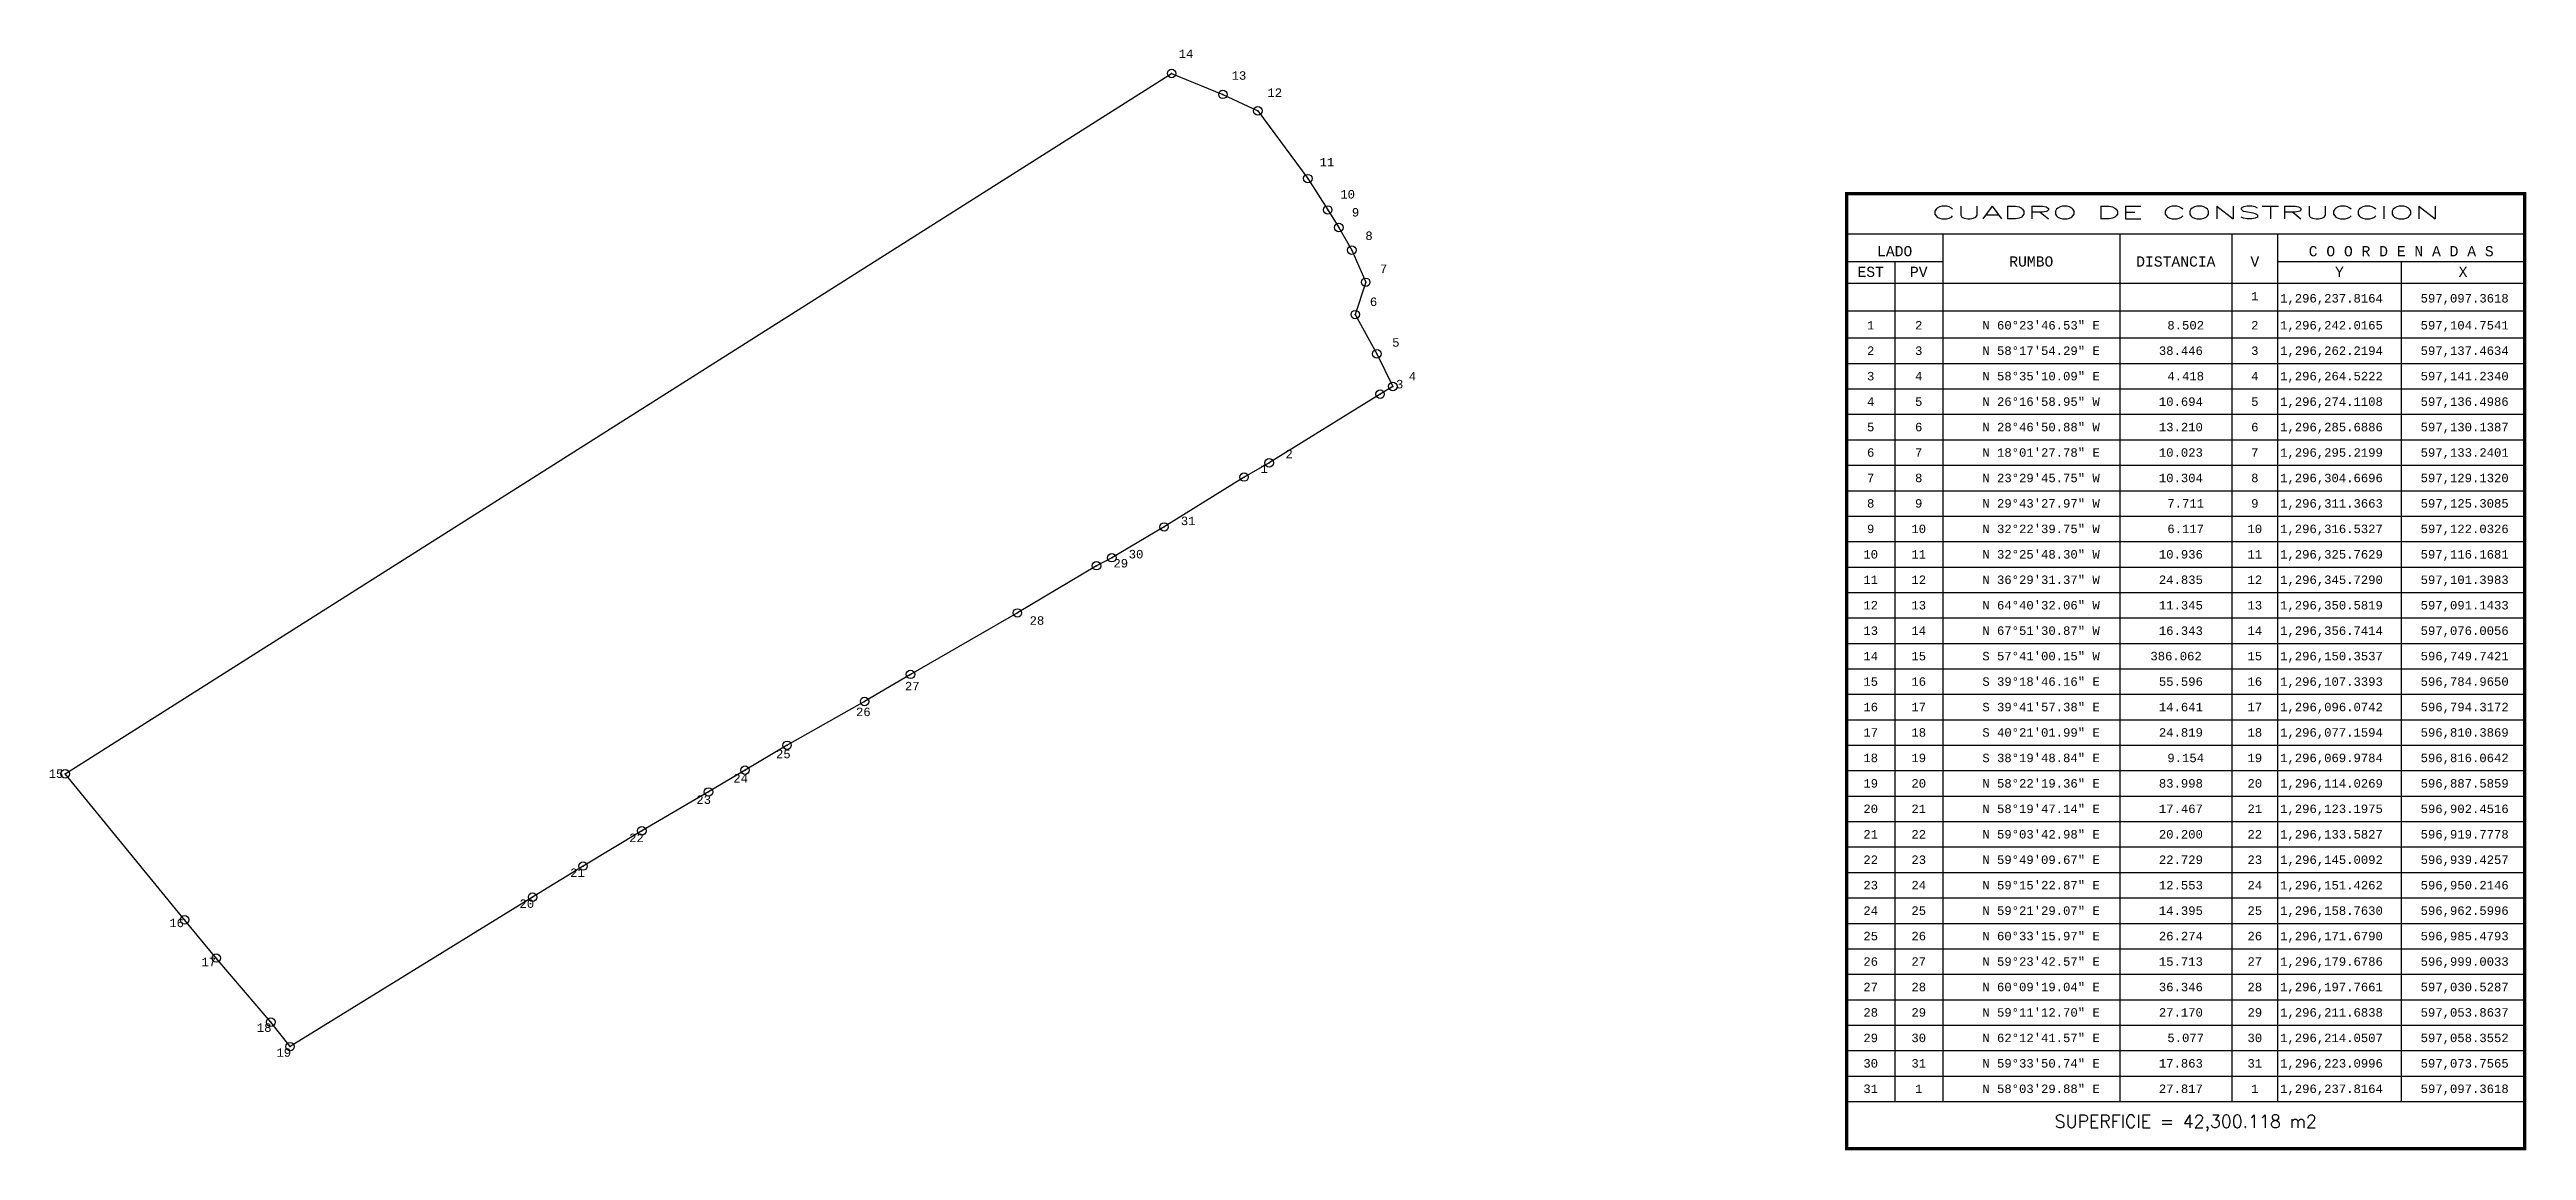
# Model space of a CAD drawing. Header units: millimetres. Extents: x 596745 to 597475, y 1296039 to 1296364.
import ezdxf
from ezdxf.enums import TextEntityAlignment as Align

# ---------------------------------------------------------------- set-up
doc = ezdxf.new("R2010")
doc.units = ezdxf.units.MM
doc.header["$PDMODE"] = 32
doc.header["$PDSIZE"] = 2.5
for name, color, linetype in [('CVL_CUADCON', 1, 'Continuous'), ('CVL_CUADCON_LIN', 8, 'Continuous'), ('CVL_CUADCON_TIT', 1, 'Continuous'), ('CVL_CUADCON_TX', 2, 'Continuous'), ('CVL_PUNTO', 2, 'Continuous'), ('CVL_PUNTO_NUM', 2, 'Continuous')]:
    doc.layers.add(name, color=color, linetype=linetype)
doc.styles.add('HUECA1', font='hueca1.shx')
doc.styles.add('MONOTXT4', font='monotxt4.shx')

msp = doc.modelspace()

# ---------------------------------------------------------------- linework, layer by layer
at = {"color": 7, "true_color": 0xffffff, "elevation": 141.72}
msp.add_lwpolyline([(596749.74, 1296150.35), (597076.01, 1296356.74), (597076.01, 1296356.74), (597091.14, 1296350.58), (597101.4, 1296345.73), (597116.17, 1296325.76), (597122.03, 1296316.53), (597125.31, 1296311.37), (597129.13, 1296304.67), (597133.24, 1296295.22), (597130.14, 1296285.69), (597136.5, 1296274.11), (597141.23, 1296264.52), (597137.46, 1296262.22), (597104.75, 1296242.02), (597097.36, 1296237.82), (597073.76, 1296223.1), (597058.36, 1296214.05), (597053.86, 1296211.68), (597030.53, 1296197.77), (596999, 1296179.68), (596985.48, 1296171.68), (596962.6, 1296158.76), (596950.21, 1296151.43), (596939.43, 1296145.01), (596919.78, 1296133.58), (596902.45, 1296123.2), (596887.59, 1296114.03), (596816.06, 1296069.98), (596810.39, 1296077.16), (596794.32, 1296096.07), (596784.97, 1296107.34), (596749.74, 1296150.35)], dxfattribs=at)
at = {"layer": 'CVL_CUADCON', "color": 1, "linetype": 'Continuous', "const_width": 1, "flags": 128}
msp.add_lwpolyline([(597275.04, 1296321.3), (597474.97, 1296321.3), (597474.97, 1296039.88), (597275.04, 1296039.88)], close=True, dxfattribs=at)
at = {"layer": 'CVL_CUADCON', "color": 1, "linetype": 'Continuous', "const_width": 0.375, "flags": 128}
for points in [[(597275.04, 1296309.43), (597474.97, 1296309.43)], [(597275.04, 1296294.88), (597474.97, 1296294.88)], [(597275.04, 1296053.8), (597474.97, 1296053.8)]]:
    msp.add_lwpolyline(points, dxfattribs=at)
at = {"layer": 'CVL_CUADCON_LIN', "color": 8, "linetype": 'Continuous'}
for p, q in [((597303.36, 1296309.43), (597303.36, 1296053.8)), ((597355.54, 1296309.43), (597355.54, 1296053.8)), ((597388.65, 1296309.43), (597388.65, 1296053.8)), ((597402.11, 1296309.43), (597402.11, 1296053.8)), ((597275.04, 1296301.36), (597303.36, 1296301.36)), ((597289.19, 1296301.36), (597289.19, 1296053.8)), ((597402.11, 1296301.36), (597474.97, 1296301.36)), ((597438.54, 1296301.36), (597438.54, 1296053.8)), ((597275.04, 1296286.75), (597474.97, 1296286.75)), ((597275.04, 1296278.8), (597474.97, 1296278.8)), ((597275.04, 1296271.3), (597474.97, 1296271.3)), ((597275.04, 1296263.8), (597474.97, 1296263.8)), ((597275.04, 1296256.3), (597474.97, 1296256.3)), ((597275.04, 1296248.8), (597474.97, 1296248.8)), ((597275.04, 1296241.3), (597474.97, 1296241.3)), ((597275.04, 1296233.8), (597474.97, 1296233.8)), ((597275.04, 1296226.3), (597474.97, 1296226.3)), ((597275.04, 1296218.8), (597474.97, 1296218.8)), ((597275.04, 1296211.3), (597474.97, 1296211.3)), ((597275.04, 1296203.8), (597474.97, 1296203.8)), ((597275.04, 1296196.3), (597474.97, 1296196.3)), ((597275.04, 1296188.8), (597474.97, 1296188.8)), ((597275.04, 1296181.3), (597474.97, 1296181.3)), ((597275.04, 1296173.8), (597474.97, 1296173.8)), ((597275.04, 1296166.3), (597474.97, 1296166.3)), ((597275.04, 1296158.8), (597474.97, 1296158.8)), ((597275.04, 1296151.3), (597474.97, 1296151.3)), ((597275.04, 1296143.8), (597474.97, 1296143.8)), ((597275.04, 1296136.3), (597474.97, 1296136.3)), ((597275.04, 1296128.8), (597474.97, 1296128.8)), ((597275.04, 1296121.3), (597474.97, 1296121.3)), ((597275.04, 1296113.8), (597474.97, 1296113.8)), ((597275.04, 1296106.3), (597474.97, 1296106.3)), ((597275.04, 1296098.8), (597474.97, 1296098.8)), ((597275.04, 1296091.3), (597474.97, 1296091.3)), ((597275.04, 1296083.8), (597474.97, 1296083.8)), ((597275.04, 1296076.3), (597474.97, 1296076.3)), ((597275.04, 1296068.8), (597474.97, 1296068.8)), ((597275.04, 1296061.3), (597474.97, 1296061.3)), ((597275.04, 1296053.8), (597474.97, 1296053.8))]:
    msp.add_line(p, q, dxfattribs=at)
at = {"layer": 'CVL_PUNTO', "color": 2}
for p in [(597076.01, 1296356.74), (597091.14, 1296350.58), (597101.4, 1296345.73), (597116.17, 1296325.76), (597122.03, 1296316.53), (597125.31, 1296311.37), (597129.13, 1296304.67), (597133.24, 1296295.22), (597130.14, 1296285.69), (597136.5, 1296274.11), (597137.46, 1296262.22), (597141.23, 1296264.52), (597097.36, 1296237.82), (597104.75, 1296242.02), (597073.76, 1296223.1), (597053.86, 1296211.68), (597058.36, 1296214.05), (597030.53, 1296197.77), (596999, 1296179.68), (596985.48, 1296171.68), (596962.6, 1296158.76), (596749.74, 1296150.35), (596950.21, 1296151.43), (596939.43, 1296145.01), (596919.78, 1296133.58), (596902.45, 1296123.2), (596887.59, 1296114.03), (596784.97, 1296107.34), (596794.32, 1296096.07), (596810.39, 1296077.16), (596816.06, 1296069.98)]:
    msp.add_point(p, dxfattribs=at)

# ---------------------------------------------------------------- texts
at = {"layer": 'CVL_CUADCON_TIT', "color": 1, "style": 'HUECA1', "width": 1.758658}
msp.add_text('CUADRO DE CONSTRUCCION', height=3.75, dxfattribs=at).set_placement((597300.04, 1296313.88), (597449.97, 1296313.88), align=Align.FIT)
at = {"layer": 'CVL_CUADCON_TIT', "color": 1, "style": 'MONOTXT4'}
for s, p in [('LADO', (597289.19, 1296302.88)), ('C O O R D E N A D A S', (597438.54, 1296302.88)), ('EST', (597282.12, 1296296.79)), ('PV', (597296.29, 1296296.79)), ('Y', (597420.34, 1296296.79)), ('X', (597456.77, 1296296.79))]:
    msp.add_text(s, height=3, dxfattribs=at).set_placement(p, align=Align.CENTER)
at = {"layer": 'CVL_CUADCON_TIT', "color": 1}
for s, height, style, p in [('RUMBO', 3, 'MONOTXT4', (597329.47, 1296301.35)), ('DISTANCIA', 3, 'MONOTXT4', (597372.09, 1296301.35)), ('V', 3, 'MONOTXT4', (597395.39, 1296301.35)), ('SUPERFICIE = 42,300.118 m2', 3.75, 'HUECA1', (597375.01, 1296047.38))]:
    msp.add_text(s, height=height, dxfattribs=dict(at, style=style)).set_placement(p, align=Align.MIDDLE)
at = {"layer": 'CVL_CUADCON_TX', "color": 2, "style": 'MONOTXT4'}
for s, p in [('1', (597395.38, 1296289.87)), ('1', (597282.12, 1296281.3)), ('2', (597296.28, 1296281.3)), ('2', (597395.38, 1296281.3)), ('2', (597282.12, 1296273.8)), ('3', (597296.28, 1296273.8)), ('3', (597395.38, 1296273.8)), ('3', (597282.12, 1296266.3)), ('4', (597296.28, 1296266.3)), ('4', (597395.38, 1296266.3)), ('4', (597282.12, 1296258.8)), ('5', (597296.28, 1296258.8)), ('5', (597395.38, 1296258.8)), ('5', (597282.12, 1296251.3)), ('6', (597296.28, 1296251.3)), ('6', (597395.38, 1296251.3)), ('6', (597282.12, 1296243.8)), ('7', (597296.28, 1296243.8)), ('7', (597395.38, 1296243.8)), ('7', (597282.12, 1296236.3)), ('8', (597296.28, 1296236.3)), ('8', (597395.38, 1296236.3)), ('8', (597282.12, 1296228.8)), ('9', (597296.28, 1296228.8)), ('9', (597395.38, 1296228.8)), ('9', (597282.12, 1296221.3)), ('10', (597296.28, 1296221.3)), ('10', (597395.38, 1296221.3)), ('10', (597282.12, 1296213.8)), ('11', (597296.28, 1296213.8)), ('11', (597395.38, 1296213.8)), ('11', (597282.12, 1296206.3)), ('12', (597296.28, 1296206.3)), ('12', (597395.38, 1296206.3)), ('12', (597282.12, 1296198.8)), ('13', (597296.28, 1296198.8)), ('13', (597395.38, 1296198.8)), ('13', (597282.12, 1296191.3)), ('14', (597296.28, 1296191.3)), ('14', (597395.38, 1296191.3)), ('14', (597282.12, 1296183.8)), ('15', (597296.28, 1296183.8)), ('15', (597395.38, 1296183.8)), ('15', (597282.12, 1296176.3)), ('16', (597296.28, 1296176.3)), ('16', (597395.38, 1296176.3)), ('16', (597282.12, 1296168.8)), ('17', (597296.28, 1296168.8)), ('17', (597395.38, 1296168.8)), ('17', (597282.12, 1296161.3)), ('18', (597296.28, 1296161.3)), ('18', (597395.38, 1296161.3)), ('18', (597282.12, 1296153.8)), ('19', (597296.28, 1296153.8)), ('19', (597395.38, 1296153.8)), ('19', (597282.12, 1296146.3)), ('20', (597296.28, 1296146.3)), ('20', (597395.38, 1296146.3)), ('20', (597282.12, 1296138.8)), ('21', (597296.28, 1296138.8)), ('21', (597395.38, 1296138.8)), ('21', (597282.12, 1296131.3)), ('22', (597296.28, 1296131.3)), ('22', (597395.38, 1296131.3)), ('22', (597282.12, 1296123.8)), ('23', (597296.28, 1296123.8)), ('23', (597395.38, 1296123.8)), ('23', (597282.12, 1296116.3)), ('24', (597296.28, 1296116.3)), ('24', (597395.38, 1296116.3)), ('24', (597282.12, 1296108.8)), ('25', (597296.28, 1296108.8)), ('25', (597395.38, 1296108.8)), ('25', (597282.12, 1296101.3)), ('26', (597296.28, 1296101.3)), ('26', (597395.38, 1296101.3)), ('26', (597282.12, 1296093.8)), ('27', (597296.28, 1296093.8)), ('27', (597395.38, 1296093.8)), ('27', (597282.12, 1296086.3)), ('28', (597296.28, 1296086.3)), ('28', (597395.38, 1296086.3)), ('28', (597282.12, 1296078.8)), ('29', (597296.28, 1296078.8)), ('29', (597395.38, 1296078.8)), ('29', (597282.12, 1296071.3)), ('30', (597296.28, 1296071.3)), ('30', (597395.38, 1296071.3)), ('30', (597282.12, 1296063.8)), ('31', (597296.28, 1296063.8)), ('31', (597395.38, 1296063.8)), ('31', (597282.12, 1296056.3)), ('1', (597296.28, 1296056.3)), ('1', (597395.38, 1296056.3))]:
    msp.add_text(s, height=2.5, dxfattribs=at).set_placement(p, align=Align.CENTER)
for s, p in [('1,296,237.8164', (597402.84, 1296289.25)), ('597,097.3618', (597444.27, 1296289.25)), ('N 60%%d23\'46.53" E', (597315.04, 1296281.3)), ('8.502', (597369.59, 1296281.3)), ('1,296,242.0165', (597402.84, 1296281.3)), ('597,104.7541', (597444.27, 1296281.3)), ('N 58%%d17\'54.29" E', (597315.04, 1296273.8)), ('38.446', (597367.09, 1296273.8)), ('1,296,262.2194', (597402.84, 1296273.8)), ('597,137.4634', (597444.27, 1296273.8)), ('N 58%%d35\'10.09" E', (597315.04, 1296266.3)), ('4.418', (597369.59, 1296266.3)), ('1,296,264.5222', (597402.84, 1296266.3)), ('597,141.2340', (597444.27, 1296266.3)), ('N 26%%d16\'58.95" W', (597315.04, 1296258.8)), ('10.694', (597367.09, 1296258.8)), ('1,296,274.1108', (597402.84, 1296258.8)), ('597,136.4986', (597444.27, 1296258.8)), ('N 28%%d46\'50.88" W', (597315.04, 1296251.3)), ('13.210', (597367.09, 1296251.3)), ('1,296,285.6886', (597402.84, 1296251.3)), ('597,130.1387', (597444.27, 1296251.3)), ('N 18%%d01\'27.78" E', (597315.04, 1296243.8)), ('10.023', (597367.09, 1296243.8)), ('1,296,295.2199', (597402.84, 1296243.8)), ('597,133.2401', (597444.27, 1296243.8)), ('N 23%%d29\'45.75" W', (597315.04, 1296236.3)), ('10.304', (597367.09, 1296236.3)), ('1,296,304.6696', (597402.84, 1296236.3)), ('597,129.1320', (597444.27, 1296236.3)), ('N 29%%d43\'27.97" W', (597315.04, 1296228.8)), ('7.711', (597369.59, 1296228.8)), ('1,296,311.3663', (597402.84, 1296228.8)), ('597,125.3085', (597444.27, 1296228.8)), ('N 32%%d22\'39.75" W', (597315.04, 1296221.3)), ('6.117', (597369.59, 1296221.3)), ('1,296,316.5327', (597402.84, 1296221.3)), ('597,122.0326', (597444.27, 1296221.3)), ('N 32%%d25\'48.30" W', (597315.04, 1296213.8)), ('10.936', (597367.09, 1296213.8)), ('1,296,325.7629', (597402.84, 1296213.8)), ('597,116.1681', (597444.27, 1296213.8)), ('N 36%%d29\'31.37" W', (597315.04, 1296206.3)), ('24.835', (597367.09, 1296206.3)), ('1,296,345.7290', (597402.84, 1296206.3)), ('597,101.3983', (597444.27, 1296206.3)), ('N 64%%d40\'32.06" W', (597315.04, 1296198.8)), ('11.345', (597367.09, 1296198.8)), ('1,296,350.5819', (597402.84, 1296198.8)), ('597,091.1433', (597444.27, 1296198.8)), ('N 67%%d51\'30.87" W', (597315.04, 1296191.3)), ('16.343', (597367.09, 1296191.3)), ('1,296,356.7414', (597402.84, 1296191.3)), ('597,076.0056', (597444.27, 1296191.3)), ('S 57%%d41\'00.15" W', (597315.04, 1296183.8)), ('386.062', (597364.59, 1296183.8)), ('1,296,150.3537', (597402.84, 1296183.8)), ('596,749.7421', (597444.27, 1296183.8)), ('S 39%%d18\'46.16" E', (597315.04, 1296176.3)), ('55.596', (597367.09, 1296176.3)), ('1,296,107.3393', (597402.84, 1296176.3)), ('596,784.9650', (597444.27, 1296176.3)), ('S 39%%d41\'57.38" E', (597315.04, 1296168.8)), ('14.641', (597367.09, 1296168.8)), ('1,296,096.0742', (597402.84, 1296168.8)), ('596,794.3172', (597444.27, 1296168.8)), ('S 40%%d21\'01.99" E', (597315.04, 1296161.3)), ('24.819', (597367.09, 1296161.3)), ('1,296,077.1594', (597402.84, 1296161.3)), ('596,810.3869', (597444.27, 1296161.3)), ('S 38%%d19\'48.84" E', (597315.04, 1296153.8)), ('9.154', (597369.59, 1296153.8)), ('1,296,069.9784', (597402.84, 1296153.8)), ('596,816.0642', (597444.27, 1296153.8)), ('N 58%%d22\'19.36" E', (597315.04, 1296146.3)), ('83.998', (597367.09, 1296146.3)), ('1,296,114.0269', (597402.84, 1296146.3)), ('596,887.5859', (597444.27, 1296146.3)), ('N 58%%d19\'47.14" E', (597315.04, 1296138.8)), ('17.467', (597367.09, 1296138.8)), ('1,296,123.1975', (597402.84, 1296138.8)), ('596,902.4516', (597444.27, 1296138.8)), ('N 59%%d03\'42.98" E', (597315.04, 1296131.3)), ('20.200', (597367.09, 1296131.3)), ('1,296,133.5827', (597402.84, 1296131.3)), ('596,919.7778', (597444.27, 1296131.3)), ('N 59%%d49\'09.67" E', (597315.04, 1296123.8)), ('22.729', (597367.09, 1296123.8)), ('1,296,145.0092', (597402.84, 1296123.8)), ('596,939.4257', (597444.27, 1296123.8)), ('N 59%%d15\'22.87" E', (597315.04, 1296116.3)), ('12.553', (597367.09, 1296116.3)), ('1,296,151.4262', (597402.84, 1296116.3)), ('596,950.2146', (597444.27, 1296116.3)), ('N 59%%d21\'29.07" E', (597315.04, 1296108.8)), ('14.395', (597367.09, 1296108.8)), ('1,296,158.7630', (597402.84, 1296108.8)), ('596,962.5996', (597444.27, 1296108.8)), ('N 60%%d33\'15.97" E', (597315.04, 1296101.3)), ('26.274', (597367.09, 1296101.3)), ('1,296,171.6790', (597402.84, 1296101.3)), ('596,985.4793', (597444.27, 1296101.3)), ('N 59%%d23\'42.57" E', (597315.04, 1296093.8)), ('15.713', (597367.09, 1296093.8)), ('1,296,179.6786', (597402.84, 1296093.8)), ('596,999.0033', (597444.27, 1296093.8)), ('N 60%%d09\'19.04" E', (597315.04, 1296086.3)), ('36.346', (597367.09, 1296086.3)), ('1,296,197.7661', (597402.84, 1296086.3)), ('597,030.5287', (597444.27, 1296086.3)), ('N 59%%d11\'12.70" E', (597315.04, 1296078.8)), ('27.170', (597367.09, 1296078.8)), ('1,296,211.6838', (597402.84, 1296078.8)), ('597,053.8637', (597444.27, 1296078.8)), ('N 62%%d12\'41.57" E', (597315.04, 1296071.3)), ('5.077', (597369.59, 1296071.3)), ('1,296,214.0507', (597402.84, 1296071.3)), ('597,058.3552', (597444.27, 1296071.3)), ('N 59%%d33\'50.74" E', (597315.04, 1296063.8)), ('17.863', (597367.09, 1296063.8)), ('1,296,223.0996', (597402.84, 1296063.8)), ('597,073.7565', (597444.27, 1296063.8)), ('N 58%%d03\'29.88" E', (597315.04, 1296056.3)), ('27.817', (597367.09, 1296056.3)), ('1,296,237.8164', (597402.84, 1296056.3)), ('597,097.3618', (597444.27, 1296056.3))]:
    msp.add_text(s, height=2.5, dxfattribs=at).set_placement(p)
at = {"layer": 'CVL_PUNTO_NUM', "color": 2, "style": 'MONOTXT4'}
for s, p in [('14', (597078.09, 1296361.29)), ('13', (597093.69, 1296354.89)), ('12', (597104.24, 1296349.84)), ('11', (597119.62, 1296329.38)), ('10', (597125.73, 1296319.9)), ('9', (597129.14, 1296314.58)), ('8', (597133.12, 1296307.68)), ('7', (597137.43, 1296297.95)), ('6', (597134.45, 1296288.22)), ('5', (597141.03, 1296276.22)), ('4', (597145.92, 1296266.27)), ('3', (597142.16, 1296263.94)), ('2', (597109.57, 1296243.36)), ('1', (597102.21, 1296239.05)), ('31', (597078.72, 1296223.66)), ('30', (597063.35, 1296213.84)), ('29', (597058.84, 1296211.17)), ('28', (597034.12, 1296194.29)), ('27', (596997.36, 1296174.95)), ('26', (596982.94, 1296167.37)), ('15', (596744.89, 1296149.14)), ('25', (596959.35, 1296154.96)), ('23', (596935.86, 1296141.5)), ('24', (596946.77, 1296147.8)), ('22', (596916.06, 1296130.24)), ('21', (596898.64, 1296119.96)), ('16', (596780.46, 1296105.18)), ('20', (596883.72, 1296110.85)), ('17', (596789.94, 1296093.66)), ('18', (596806.27, 1296074.32)), ('19', (596812.06, 1296066.99))]:
    msp.add_text(s, height=2.5, dxfattribs=at).set_placement(p)

doc.saveas('drawing.dxf')
